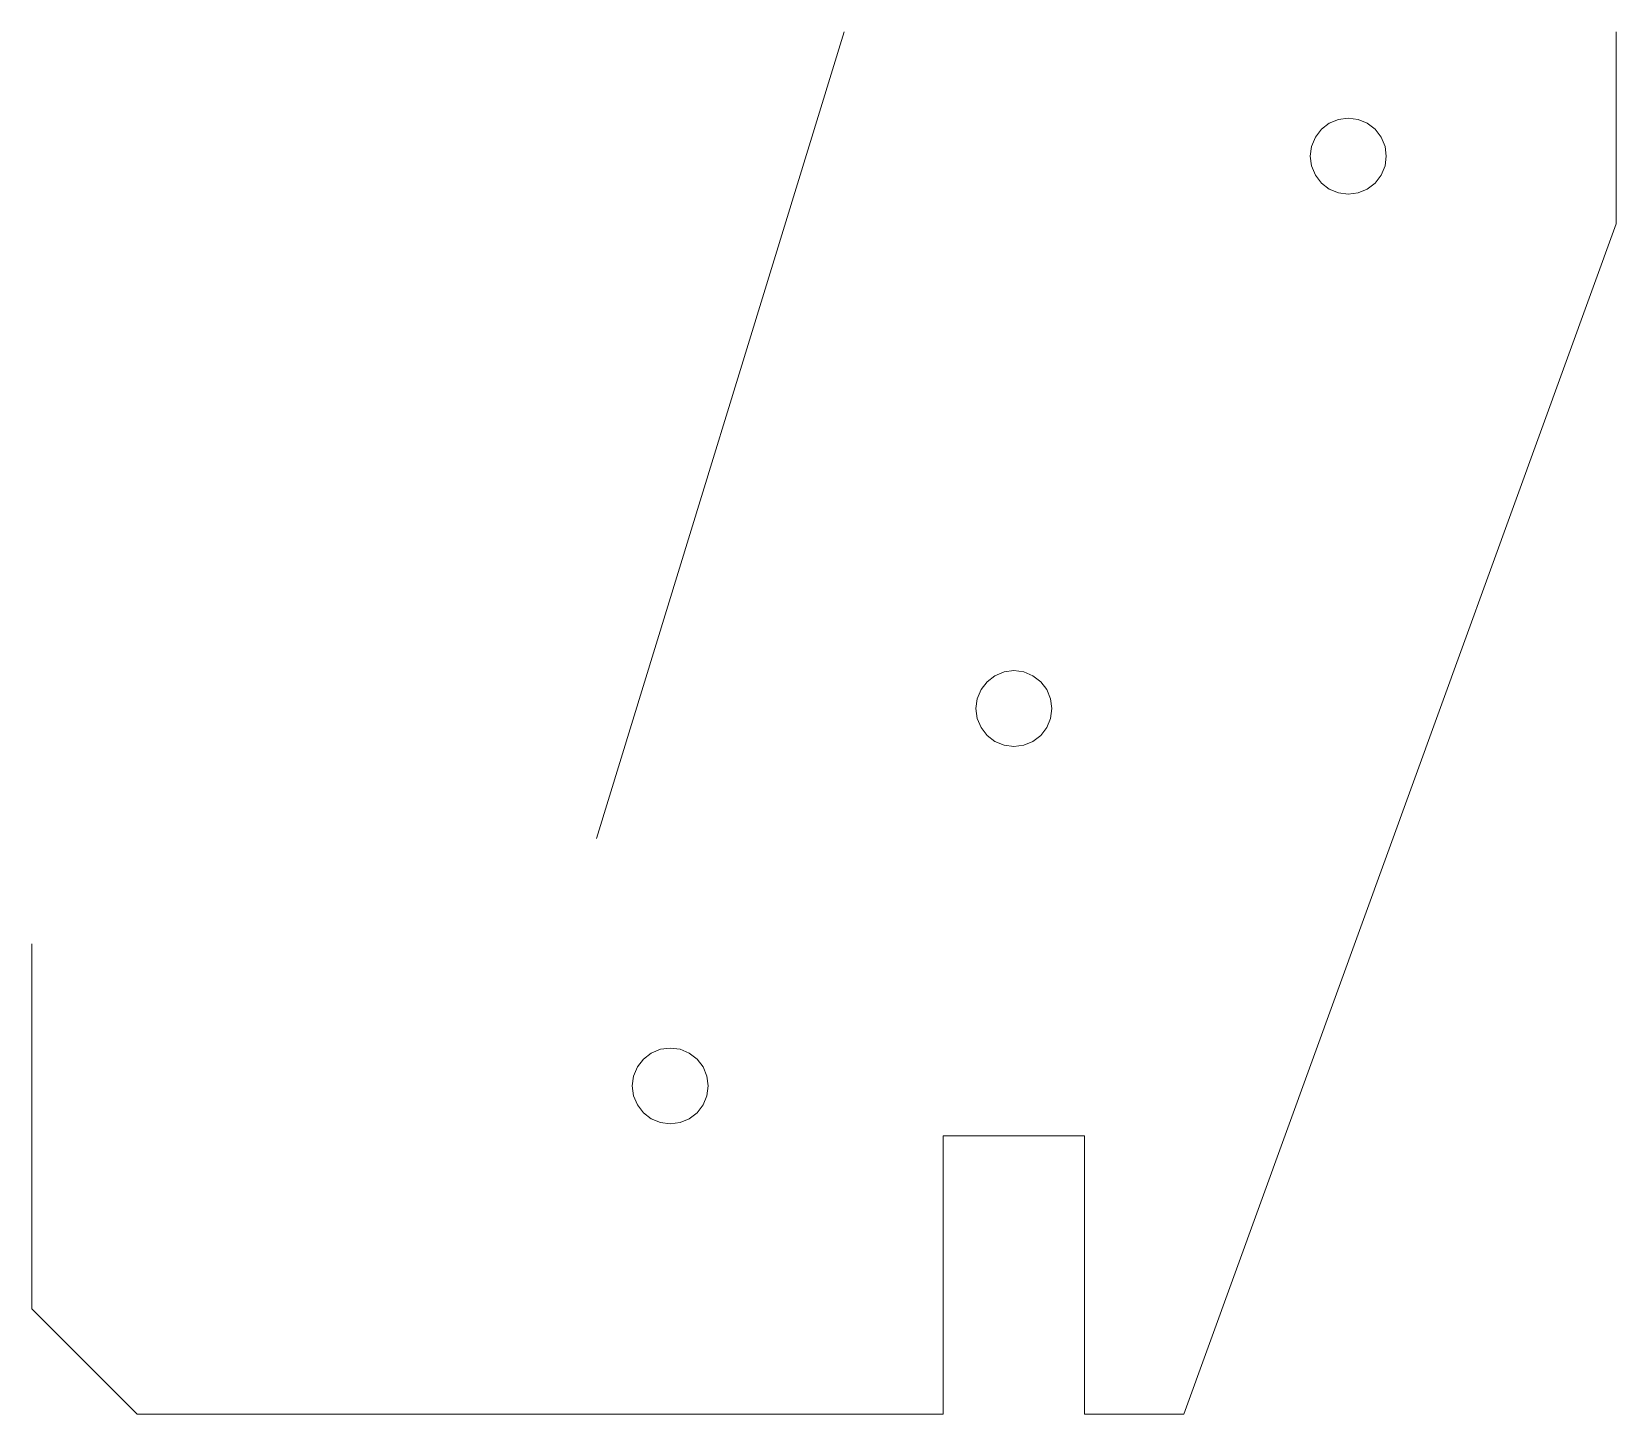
# Model space of a CAD drawing. Header units: millimetres. Extents: x -285 to -210, y -222 to 214.
# Drawn here: x -284.9 to -209.7, y -221.9 to -156.3 of the extents above.
import ezdxf

# ---------------------------------------------------------------- set-up
doc = ezdxf.new("R2010")
doc.units = ezdxf.units.MM
doc.header["$MEASUREMENT"] = 0
doc.layers.add('Layer 1', color=7, linetype='Continuous')

msp = doc.modelspace()

# ---------------------------------------------------------------- linework, layer by layer
at = {"layer": 'Layer 1', "lineweight": 9}
for points in [[(-258.088, -194.5831), (-258.088, -194.5831), (-246.331, -156.2683), (-246.331, -156.2683)], [(-209.6544, -156.2616), (-209.6544, -156.2616), (-209.6544, -165.382), (-209.6544, -165.382)], [(-223.9453, -161.2728), (-223.9453, -161.2728), (-223.6586, -160.8992), (-223.6586, -160.8992)], [(-223.6586, -160.8992), (-223.6586, -160.8992), (-223.285, -160.6125), (-223.285, -160.6125)], [(-223.285, -160.6125), (-223.285, -160.6125), (-222.8499, -160.4322), (-222.8499, -160.4322)], [(-222.8499, -160.4322), (-222.8499, -160.4322), (-222.3829, -160.3708), (-222.3829, -160.3708)], [(-222.3829, -160.3708), (-222.3829, -160.3708), (-221.916, -160.4322), (-221.916, -160.4322)], [(-221.916, -160.4322), (-221.916, -160.4322), (-221.4809, -160.6125), (-221.4809, -160.6125)], [(-221.4809, -160.6125), (-221.4809, -160.6125), (-221.1073, -160.8992), (-221.1073, -160.8992)], [(-221.1073, -160.8992), (-221.1073, -160.8992), (-220.8206, -161.2728), (-220.8206, -161.2728)], [(-224.187, -162.1748), (-224.187, -162.1748), (-224.1255, -161.7079), (-224.1255, -161.7079)], [(-224.1255, -161.7079), (-224.1255, -161.7079), (-223.9453, -161.2728), (-223.9453, -161.2728)], [(-220.8206, -161.2728), (-220.8206, -161.2728), (-220.6404, -161.7079), (-220.6404, -161.7079)], [(-220.6404, -161.7079), (-220.6404, -161.7079), (-220.5789, -162.1748), (-220.5789, -162.1748)], [(-224.1255, -162.6417), (-224.1255, -162.6417), (-224.187, -162.1748), (-224.187, -162.1748)], [(-220.5789, -162.1748), (-220.5789, -162.1748), (-220.6404, -162.6417), (-220.6404, -162.6417)], [(-223.9453, -163.0768), (-223.9453, -163.0768), (-224.1255, -162.6417), (-224.1255, -162.6417)], [(-223.6586, -163.4505), (-223.6586, -163.4505), (-223.9453, -163.0768), (-223.9453, -163.0768)], [(-220.8206, -163.0768), (-220.8206, -163.0768), (-221.1073, -163.4505), (-221.1073, -163.4505)], [(-220.6404, -162.6417), (-220.6404, -162.6417), (-220.8206, -163.0768), (-220.8206, -163.0768)], [(-223.285, -163.7372), (-223.285, -163.7372), (-223.6586, -163.4505), (-223.6586, -163.4505)], [(-222.8499, -163.9174), (-222.8499, -163.9174), (-223.285, -163.7372), (-223.285, -163.7372)], [(-222.3829, -163.9789), (-222.3829, -163.9789), (-222.8499, -163.9174), (-222.8499, -163.9174)], [(-221.916, -163.9174), (-221.916, -163.9174), (-222.3829, -163.9789), (-222.3829, -163.9789)], [(-221.4809, -163.7372), (-221.4809, -163.7372), (-221.916, -163.9174), (-221.916, -163.9174)], [(-221.1073, -163.4505), (-221.1073, -163.4505), (-221.4809, -163.7372), (-221.4809, -163.7372)], [(-209.6544, -165.382), (-209.6544, -165.382), (-230.1948, -221.9399), (-230.1948, -221.9399)], [(-238.2629, -186.6129), (-238.2629, -186.6129), (-238.7298, -186.6744), (-238.7298, -186.6744)], [(-237.796, -186.6744), (-237.796, -186.6744), (-238.2629, -186.6129), (-238.2629, -186.6129)], [(-239.5385, -187.1413), (-239.5385, -187.1413), (-239.8252, -187.5149), (-239.8252, -187.5149)], [(-239.1649, -186.8546), (-239.1649, -186.8546), (-239.5385, -187.1413), (-239.5385, -187.1413)], [(-238.7298, -186.6744), (-238.7298, -186.6744), (-239.1649, -186.8546), (-239.1649, -186.8546)], [(-237.3609, -186.8546), (-237.3609, -186.8546), (-237.796, -186.6744), (-237.796, -186.6744)], [(-236.9872, -187.1413), (-236.9872, -187.1413), (-237.3609, -186.8546), (-237.3609, -186.8546)], [(-236.7005, -187.5149), (-236.7005, -187.5149), (-236.9872, -187.1413), (-236.9872, -187.1413)], [(-240.0055, -187.95), (-240.0055, -187.95), (-240.0669, -188.417), (-240.0669, -188.417)], [(-239.8252, -187.5149), (-239.8252, -187.5149), (-240.0055, -187.95), (-240.0055, -187.95)], [(-236.5203, -187.95), (-236.5203, -187.95), (-236.7005, -187.5149), (-236.7005, -187.5149)], [(-236.4588, -188.417), (-236.4588, -188.417), (-236.5203, -187.95), (-236.5203, -187.95)], [(-240.0669, -188.417), (-240.0669, -188.417), (-240.0055, -188.8839), (-240.0055, -188.8839)], [(-240.0055, -188.8839), (-240.0055, -188.8839), (-239.8252, -189.319), (-239.8252, -189.319)], [(-236.7005, -189.319), (-236.7005, -189.319), (-236.5203, -188.8839), (-236.5203, -188.8839)], [(-236.5203, -188.8839), (-236.5203, -188.8839), (-236.4588, -188.417), (-236.4588, -188.417)], [(-239.8252, -189.319), (-239.8252, -189.319), (-239.5385, -189.6926), (-239.5385, -189.6926)], [(-236.9872, -189.6926), (-236.9872, -189.6926), (-236.7005, -189.319), (-236.7005, -189.319)], [(-239.5385, -189.6926), (-239.5385, -189.6926), (-239.1649, -189.9793), (-239.1649, -189.9793)], [(-239.1649, -189.9793), (-239.1649, -189.9793), (-238.7298, -190.1595), (-238.7298, -190.1595)], [(-238.7298, -190.1595), (-238.7298, -190.1595), (-238.2629, -190.221), (-238.2629, -190.221)], [(-238.2629, -190.221), (-238.2629, -190.221), (-237.796, -190.1595), (-237.796, -190.1595)], [(-237.796, -190.1595), (-237.796, -190.1595), (-237.3609, -189.9793), (-237.3609, -189.9793)], [(-237.3609, -189.9793), (-237.3609, -189.9793), (-236.9872, -189.6926), (-236.9872, -189.6926)], [(-284.9174, -199.5943), (-284.9174, -199.5943), (-284.9174, -216.9286), (-284.9174, -216.9286)], [(-255.0545, -204.6008), (-255.0545, -204.6008), (-255.4896, -204.781), (-255.4896, -204.781)], [(-254.5876, -204.5393), (-254.5876, -204.5393), (-255.0545, -204.6008), (-255.0545, -204.6008)], [(-254.1207, -204.6008), (-254.1207, -204.6008), (-254.5876, -204.5393), (-254.5876, -204.5393)], [(-253.6856, -204.781), (-253.6856, -204.781), (-254.1207, -204.6008), (-254.1207, -204.6008)], [(-256.1499, -205.4413), (-256.1499, -205.4413), (-256.3302, -205.8765), (-256.3302, -205.8765)], [(-255.8632, -205.0677), (-255.8632, -205.0677), (-256.1499, -205.4413), (-256.1499, -205.4413)], [(-255.4896, -204.781), (-255.4896, -204.781), (-255.8632, -205.0677), (-255.8632, -205.0677)], [(-253.3119, -205.0677), (-253.3119, -205.0677), (-253.6856, -204.781), (-253.6856, -204.781)], [(-253.0252, -205.4413), (-253.0252, -205.4413), (-253.3119, -205.0677), (-253.3119, -205.0677)], [(-252.845, -205.8765), (-252.845, -205.8765), (-253.0252, -205.4413), (-253.0252, -205.4413)], [(-256.3302, -205.8765), (-256.3302, -205.8765), (-256.3916, -206.3434), (-256.3916, -206.3434)], [(-252.7836, -206.3434), (-252.7836, -206.3434), (-252.845, -205.8765), (-252.845, -205.8765)], [(-256.3916, -206.3434), (-256.3916, -206.3434), (-256.3302, -206.8103), (-256.3302, -206.8103)], [(-256.3302, -206.8103), (-256.3302, -206.8103), (-256.1499, -207.2454), (-256.1499, -207.2454)], [(-253.0252, -207.2454), (-253.0252, -207.2454), (-252.845, -206.8103), (-252.845, -206.8103)], [(-252.845, -206.8103), (-252.845, -206.8103), (-252.7836, -206.3434), (-252.7836, -206.3434)], [(-256.1499, -207.2454), (-256.1499, -207.2454), (-255.8632, -207.619), (-255.8632, -207.619)], [(-255.8632, -207.619), (-255.8632, -207.619), (-255.4896, -207.9057), (-255.4896, -207.9057)], [(-253.6856, -207.9057), (-253.6856, -207.9057), (-253.3119, -207.619), (-253.3119, -207.619)], [(-253.3119, -207.619), (-253.3119, -207.619), (-253.0252, -207.2454), (-253.0252, -207.2454)], [(-255.4896, -207.9057), (-255.4896, -207.9057), (-255.0545, -208.0859), (-255.0545, -208.0859)], [(-255.0545, -208.0859), (-255.0545, -208.0859), (-254.5876, -208.1474), (-254.5876, -208.1474)], [(-254.5876, -208.1474), (-254.5876, -208.1474), (-254.1207, -208.0859), (-254.1207, -208.0859)], [(-254.1207, -208.0859), (-254.1207, -208.0859), (-253.6856, -207.9057), (-253.6856, -207.9057)], [(-241.6202, -209.717), (-241.6202, -209.717), (-241.6202, -208.717), (-241.6202, -208.717)], [(-241.6202, -208.717), (-241.6202, -208.717), (-234.9107, -208.717), (-234.9107, -208.717)], [(-234.9107, -208.717), (-234.9107, -208.717), (-234.9056, -209.717), (-234.9056, -209.717)], [(-241.6202, -209.717), (-241.6202, -209.717), (-241.6202, -221.9399), (-241.6202, -221.9399)], [(-234.9056, -221.9399), (-234.9056, -221.9399), (-234.9056, -209.717), (-234.9056, -209.717)], [(-279.9062, -221.9399), (-279.9062, -221.9399), (-284.9174, -216.9286), (-284.9174, -216.9286)], [(-241.6202, -221.9399), (-241.6202, -221.9399), (-279.9062, -221.9399), (-279.9062, -221.9399)], [(-230.1948, -221.9399), (-230.1948, -221.9399), (-234.9056, -221.9399), (-234.9056, -221.9399)]]:
    msp.add_open_spline(points, degree=3, dxfattribs=at)

doc.saveas('drawing.dxf')
